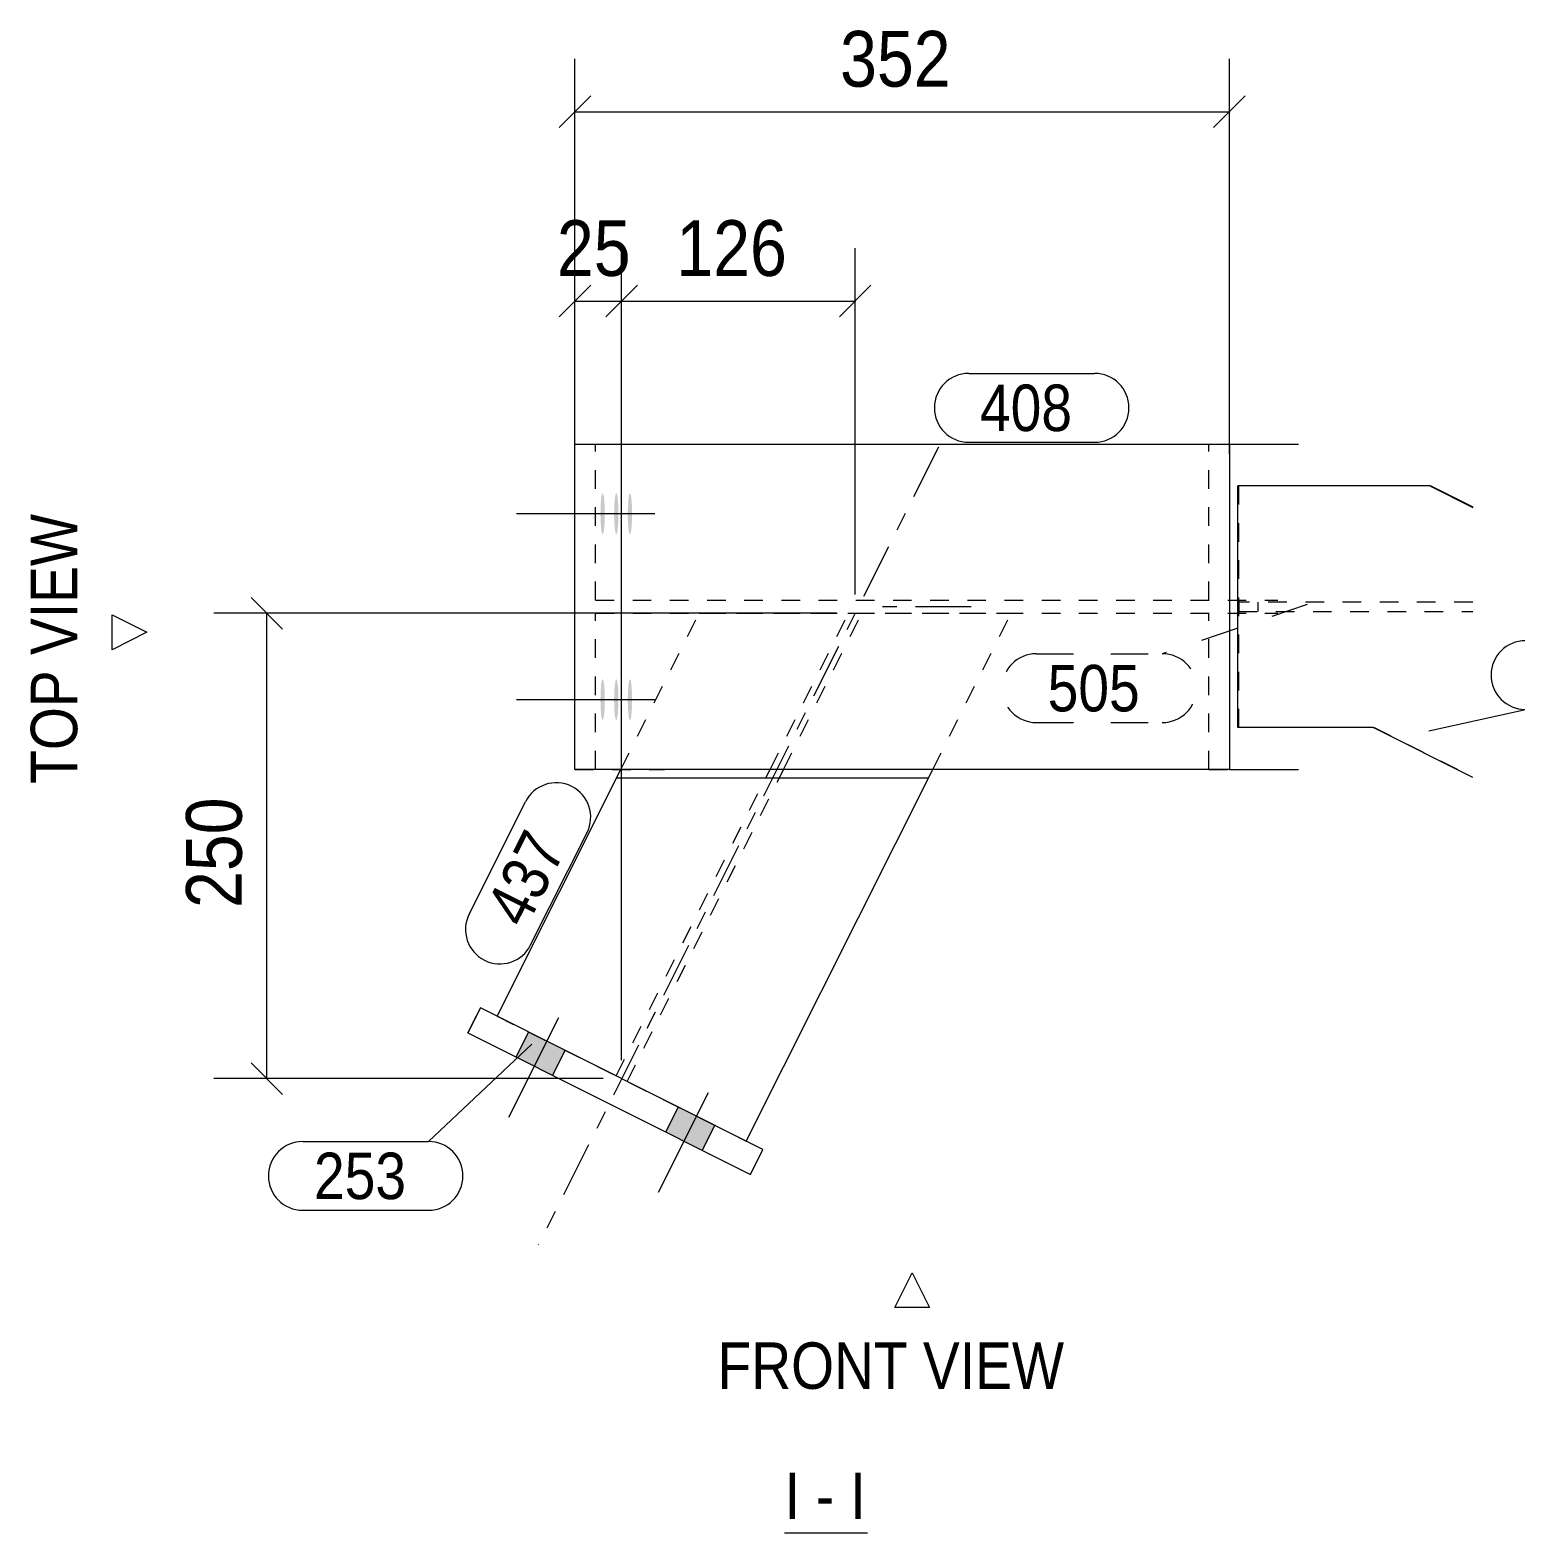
# Model space of a CAD drawing. Header units: millimetres. Extents: x 2 to 825, y 1 to 579.
# Drawn here: x 587.2 to 667.1, y 125.7 to 206.6 of the extents above; entities that cross this region are included whole.
import ezdxf

# ---------------------------------------------------------------- set-up
doc = ezdxf.new("R2010")
doc.units = ezdxf.units.MM
for name, pattern in [('XKITLINE00', [0]), ('XKITLINE01', [4, 1, -1, 1, -1]), ('XKITLINE02', [4, 2, -2]), ('XKITLINE03', [6, 3, -1, 1, -1])]:
    doc.linetypes.add(name, pattern=pattern)
for name, color, linetype, lineweight in [('Bolt', 3, 'Continuous', 0), ('Dimensions', 7, 'Continuous', 0), ('OtherObjectType', 7, 'Continuous', 0), ('Part', 2, 'Continuous', 0), ('PartMark', 7, 'Continuous', 0)]:
    doc.layers.add(name, color=color, linetype=linetype, lineweight=lineweight)
doc.styles.add('ARIAL', font='ARIAL.TTF')

# ---------------------------------------------------------------- blocks, each defined once
blk = doc.blocks.new('*A156')
at = {"layer": 'Bolt'}
for points in [[(617.908, 180.6), (617.908, 180.654), (617.909, 180.708), (617.91, 180.761), (617.911, 180.814), (617.913, 180.866), (617.914, 180.917), (617.916, 180.967), (617.919, 181.017), (617.921, 181.065), (617.924, 181.112), (617.927, 181.157), (617.93, 181.202), (617.934, 181.244), (617.937, 181.285), (617.941, 181.324), (617.945, 181.361), (617.95, 181.397), (617.954, 181.43), (617.959, 181.461), (617.964, 181.49), (617.969, 181.516), (617.974, 181.541), (617.979, 181.563), (617.984, 181.582), (617.989, 181.599), (617.995, 181.613), (618, 181.625), (618.006, 181.634), (618.012, 181.641), (618.017, 181.645), (618.023, 181.646), (618.029, 181.645), (618.034, 181.641), (618.04, 181.634), (618.045, 181.625), (618.051, 181.613), (618.056, 181.599), (618.062, 181.582), (618.067, 181.563), (618.072, 181.541), (618.077, 181.516), (618.082, 181.49), (618.087, 181.461), (618.092, 181.43), (618.096, 181.397), (618.1, 181.361), (618.105, 181.324), (618.108, 181.285), (618.112, 181.244), (618.116, 181.202), (618.119, 181.157), (618.122, 181.112), (618.125, 181.065), (618.127, 181.017), (618.13, 180.967), (618.132, 180.917), (618.133, 180.866), (618.135, 180.814), (618.136, 180.761), (618.137, 180.708), (618.138, 180.654), (618.138, 180.6), (618.138, 180.546), (618.138, 180.492), (618.138, 180.438), (618.137, 180.385), (618.136, 180.332), (618.135, 180.279), (618.133, 180.227), (618.132, 180.176), (618.13, 180.125), (618.127, 180.076), (618.125, 180.028), (618.122, 179.981), (618.119, 179.935), (618.116, 179.891), (618.112, 179.848), (618.108, 179.808), (618.105, 179.768), (618.1, 179.731), (618.096, 179.696), (618.092, 179.663), (618.087, 179.632), (618.082, 179.603), (618.077, 179.576), (618.072, 179.552), (618.067, 179.53), (618.062, 179.511), (618.056, 179.494), (618.051, 179.479), (618.045, 179.467), (618.04, 179.458), (618.034, 179.452), (618.029, 179.448), (618.023, 179.446), (618.017, 179.448), (618.012, 179.452), (618.006, 179.458), (618, 179.467), (617.995, 179.479), (617.989, 179.494), (617.984, 179.511), (617.979, 179.53), (617.974, 179.552), (617.969, 179.576), (617.964, 179.603), (617.959, 179.632), (617.954, 179.663), (617.95, 179.696), (617.945, 179.731), (617.941, 179.768), (617.937, 179.808), (617.934, 179.848), (617.93, 179.891), (617.927, 179.935), (617.924, 179.981), (617.921, 180.028), (617.919, 180.076), (617.916, 180.125), (617.914, 180.176), (617.913, 180.227), (617.911, 180.279), (617.91, 180.332), (617.909, 180.385), (617.908, 180.438), (617.908, 180.492), (617.908, 180.546)], [(618.642, 180.6), (618.642, 180.654), (618.643, 180.708), (618.644, 180.761), (618.645, 180.814), (618.647, 180.866), (618.649, 180.917), (618.651, 180.967), (618.653, 181.017), (618.655, 181.065), (618.658, 181.112), (618.661, 181.157), (618.665, 181.202), (618.668, 181.244), (618.672, 181.285), (618.676, 181.324), (618.68, 181.361), (618.684, 181.397), (618.688, 181.43), (618.693, 181.461), (618.698, 181.49), (618.703, 181.516), (618.708, 181.541), (618.713, 181.563), (618.718, 181.582), (618.724, 181.599), (618.729, 181.613), (618.735, 181.625), (618.74, 181.634), (618.746, 181.641), (618.752, 181.645), (618.757, 181.646), (618.763, 181.645), (618.769, 181.641), (618.774, 181.634), (618.78, 181.625), (618.785, 181.613), (618.791, 181.599), (618.796, 181.582), (618.801, 181.563), (618.807, 181.541), (618.812, 181.516), (618.817, 181.49), (618.821, 181.461), (618.826, 181.43), (618.83, 181.397), (618.835, 181.361), (618.839, 181.324), (618.843, 181.285), (618.846, 181.244), (618.85, 181.202), (618.853, 181.157), (618.856, 181.112), (618.859, 181.065), (618.862, 181.017), (618.864, 180.967), (618.866, 180.917), (618.868, 180.866), (618.869, 180.814), (618.87, 180.761), (618.871, 180.708), (618.872, 180.654), (618.872, 180.6), (618.873, 180.546), (618.872, 180.492), (618.872, 180.438), (618.871, 180.385), (618.87, 180.332), (618.869, 180.279), (618.868, 180.227), (618.866, 180.176), (618.864, 180.125), (618.862, 180.076), (618.859, 180.028), (618.856, 179.981), (618.853, 179.935), (618.85, 179.891), (618.846, 179.848), (618.843, 179.808), (618.839, 179.768), (618.835, 179.731), (618.83, 179.696), (618.826, 179.663), (618.821, 179.632), (618.817, 179.603), (618.812, 179.576), (618.807, 179.552), (618.801, 179.53), (618.796, 179.511), (618.791, 179.494), (618.785, 179.479), (618.78, 179.467), (618.774, 179.458), (618.769, 179.452), (618.763, 179.448), (618.757, 179.446), (618.752, 179.448), (618.746, 179.452), (618.74, 179.458), (618.735, 179.467), (618.729, 179.479), (618.724, 179.494), (618.718, 179.511), (618.713, 179.53), (618.708, 179.552), (618.703, 179.576), (618.698, 179.603), (618.693, 179.632), (618.688, 179.663), (618.684, 179.696), (618.68, 179.731), (618.676, 179.768), (618.672, 179.808), (618.668, 179.848), (618.665, 179.891), (618.661, 179.935), (618.658, 179.981), (618.655, 180.028), (618.653, 180.076), (618.651, 180.125), (618.649, 180.176), (618.647, 180.227), (618.645, 180.279), (618.644, 180.332), (618.643, 180.385), (618.642, 180.438), (618.642, 180.492), (618.642, 180.546)], [(619.376, 180.6), (619.377, 180.654), (619.377, 180.708), (619.378, 180.761), (619.38, 180.814), (619.381, 180.866), (619.383, 180.917), (619.385, 180.967), (619.387, 181.017), (619.39, 181.065), (619.393, 181.112), (619.396, 181.157), (619.399, 181.202), (619.402, 181.244), (619.406, 181.285), (619.41, 181.324), (619.414, 181.361), (619.418, 181.397), (619.423, 181.43), (619.427, 181.461), (619.432, 181.49), (619.437, 181.516), (619.442, 181.541), (619.447, 181.563), (619.453, 181.582), (619.458, 181.599), (619.463, 181.613), (619.469, 181.625), (619.475, 181.634), (619.48, 181.641), (619.486, 181.645), (619.491, 181.646), (619.497, 181.645), (619.503, 181.641), (619.508, 181.634), (619.514, 181.625), (619.52, 181.613), (619.525, 181.599), (619.53, 181.582), (619.536, 181.563), (619.541, 181.541), (619.546, 181.516), (619.551, 181.49), (619.556, 181.461), (619.56, 181.43), (619.565, 181.397), (619.569, 181.361), (619.573, 181.324), (619.577, 181.285), (619.581, 181.244), (619.584, 181.202), (619.587, 181.157), (619.59, 181.112), (619.593, 181.065), (619.596, 181.017), (619.598, 180.967), (619.6, 180.917), (619.602, 180.866), (619.603, 180.814), (619.605, 180.761), (619.606, 180.708), (619.606, 180.654), (619.607, 180.6), (619.607, 180.546), (619.607, 180.492), (619.606, 180.438), (619.606, 180.385), (619.605, 180.332), (619.603, 180.279), (619.602, 180.227), (619.6, 180.176), (619.598, 180.125), (619.596, 180.076), (619.593, 180.028), (619.59, 179.981), (619.587, 179.935), (619.584, 179.891), (619.581, 179.848), (619.577, 179.808), (619.573, 179.768), (619.569, 179.731), (619.565, 179.696), (619.56, 179.663), (619.556, 179.632), (619.551, 179.603), (619.546, 179.576), (619.541, 179.552), (619.536, 179.53), (619.53, 179.511), (619.525, 179.494), (619.52, 179.479), (619.514, 179.467), (619.508, 179.458), (619.503, 179.452), (619.497, 179.448), (619.491, 179.446), (619.486, 179.448), (619.48, 179.452), (619.475, 179.458), (619.469, 179.467), (619.463, 179.479), (619.458, 179.494), (619.453, 179.511), (619.447, 179.53), (619.442, 179.552), (619.437, 179.576), (619.432, 179.603), (619.427, 179.632), (619.423, 179.663), (619.418, 179.696), (619.414, 179.731), (619.41, 179.768), (619.406, 179.808), (619.402, 179.848), (619.399, 179.891), (619.396, 179.935), (619.393, 179.981), (619.39, 180.028), (619.387, 180.076), (619.385, 180.125), (619.383, 180.176), (619.381, 180.227), (619.38, 180.279), (619.378, 180.332), (619.377, 180.385), (619.377, 180.438), (619.376, 180.492), (619.376, 180.546)], [(617.908, 170.6), (617.908, 170.654), (617.909, 170.708), (617.91, 170.761), (617.911, 170.814), (617.913, 170.866), (617.914, 170.917), (617.916, 170.967), (617.919, 171.017), (617.921, 171.065), (617.924, 171.112), (617.927, 171.157), (617.93, 171.202), (617.934, 171.244), (617.937, 171.285), (617.941, 171.324), (617.945, 171.361), (617.95, 171.397), (617.954, 171.43), (617.959, 171.461), (617.964, 171.49), (617.969, 171.516), (617.974, 171.541), (617.979, 171.563), (617.984, 171.582), (617.989, 171.599), (617.995, 171.613), (618, 171.625), (618.006, 171.634), (618.012, 171.641), (618.017, 171.645), (618.023, 171.646), (618.029, 171.645), (618.034, 171.641), (618.04, 171.634), (618.045, 171.625), (618.051, 171.613), (618.056, 171.599), (618.062, 171.582), (618.067, 171.563), (618.072, 171.541), (618.077, 171.516), (618.082, 171.49), (618.087, 171.461), (618.092, 171.43), (618.096, 171.397), (618.1, 171.361), (618.105, 171.324), (618.108, 171.285), (618.112, 171.244), (618.116, 171.202), (618.119, 171.157), (618.122, 171.112), (618.125, 171.065), (618.127, 171.017), (618.13, 170.967), (618.132, 170.917), (618.133, 170.866), (618.135, 170.814), (618.136, 170.761), (618.137, 170.708), (618.138, 170.654), (618.138, 170.6), (618.138, 170.546), (618.138, 170.492), (618.138, 170.438), (618.137, 170.385), (618.136, 170.332), (618.135, 170.279), (618.133, 170.227), (618.132, 170.176), (618.13, 170.125), (618.127, 170.076), (618.125, 170.028), (618.122, 169.981), (618.119, 169.935), (618.116, 169.891), (618.112, 169.848), (618.108, 169.808), (618.105, 169.768), (618.1, 169.731), (618.096, 169.696), (618.092, 169.663), (618.087, 169.632), (618.082, 169.603), (618.077, 169.576), (618.072, 169.552), (618.067, 169.53), (618.062, 169.511), (618.056, 169.494), (618.051, 169.479), (618.045, 169.467), (618.04, 169.458), (618.034, 169.452), (618.029, 169.448), (618.023, 169.446), (618.017, 169.448), (618.012, 169.452), (618.006, 169.458), (618, 169.467), (617.995, 169.479), (617.989, 169.494), (617.984, 169.511), (617.979, 169.53), (617.974, 169.552), (617.969, 169.576), (617.964, 169.603), (617.959, 169.632), (617.954, 169.663), (617.95, 169.696), (617.945, 169.731), (617.941, 169.768), (617.937, 169.808), (617.934, 169.848), (617.93, 169.891), (617.927, 169.935), (617.924, 169.981), (617.921, 170.028), (617.919, 170.076), (617.916, 170.125), (617.914, 170.176), (617.913, 170.227), (617.911, 170.279), (617.91, 170.332), (617.909, 170.385), (617.908, 170.438), (617.908, 170.492), (617.908, 170.546)], [(618.642, 170.6), (618.642, 170.654), (618.643, 170.708), (618.644, 170.761), (618.645, 170.814), (618.647, 170.866), (618.649, 170.917), (618.651, 170.967), (618.653, 171.017), (618.655, 171.065), (618.658, 171.112), (618.661, 171.157), (618.665, 171.202), (618.668, 171.244), (618.672, 171.285), (618.676, 171.324), (618.68, 171.361), (618.684, 171.397), (618.688, 171.43), (618.693, 171.461), (618.698, 171.49), (618.703, 171.516), (618.708, 171.541), (618.713, 171.563), (618.718, 171.582), (618.724, 171.599), (618.729, 171.613), (618.735, 171.625), (618.74, 171.634), (618.746, 171.641), (618.752, 171.645), (618.757, 171.646), (618.763, 171.645), (618.769, 171.641), (618.774, 171.634), (618.78, 171.625), (618.785, 171.613), (618.791, 171.599), (618.796, 171.582), (618.801, 171.563), (618.807, 171.541), (618.812, 171.516), (618.817, 171.49), (618.821, 171.461), (618.826, 171.43), (618.83, 171.397), (618.835, 171.361), (618.839, 171.324), (618.843, 171.285), (618.846, 171.244), (618.85, 171.202), (618.853, 171.157), (618.856, 171.112), (618.859, 171.065), (618.862, 171.017), (618.864, 170.967), (618.866, 170.917), (618.868, 170.866), (618.869, 170.814), (618.87, 170.761), (618.871, 170.708), (618.872, 170.654), (618.872, 170.6), (618.873, 170.546), (618.872, 170.492), (618.872, 170.438), (618.871, 170.385), (618.87, 170.332), (618.869, 170.279), (618.868, 170.227), (618.866, 170.176), (618.864, 170.125), (618.862, 170.076), (618.859, 170.028), (618.856, 169.981), (618.853, 169.935), (618.85, 169.891), (618.846, 169.848), (618.843, 169.808), (618.839, 169.768), (618.835, 169.731), (618.83, 169.696), (618.826, 169.663), (618.821, 169.632), (618.817, 169.603), (618.812, 169.576), (618.807, 169.552), (618.801, 169.53), (618.796, 169.511), (618.791, 169.494), (618.785, 169.479), (618.78, 169.467), (618.774, 169.458), (618.769, 169.452), (618.763, 169.448), (618.757, 169.446), (618.752, 169.448), (618.746, 169.452), (618.74, 169.458), (618.735, 169.467), (618.729, 169.479), (618.724, 169.494), (618.718, 169.511), (618.713, 169.53), (618.708, 169.552), (618.703, 169.576), (618.698, 169.603), (618.693, 169.632), (618.688, 169.663), (618.684, 169.696), (618.68, 169.731), (618.676, 169.768), (618.672, 169.808), (618.668, 169.848), (618.665, 169.891), (618.661, 169.935), (618.658, 169.981), (618.655, 170.028), (618.653, 170.076), (618.651, 170.125), (618.649, 170.176), (618.647, 170.227), (618.645, 170.279), (618.644, 170.332), (618.643, 170.385), (618.642, 170.438), (618.642, 170.492), (618.642, 170.546)], [(619.376, 170.6), (619.377, 170.654), (619.377, 170.708), (619.378, 170.761), (619.38, 170.814), (619.381, 170.866), (619.383, 170.917), (619.385, 170.967), (619.387, 171.017), (619.39, 171.065), (619.393, 171.112), (619.396, 171.157), (619.399, 171.202), (619.402, 171.244), (619.406, 171.285), (619.41, 171.324), (619.414, 171.361), (619.418, 171.397), (619.423, 171.43), (619.427, 171.461), (619.432, 171.49), (619.437, 171.516), (619.442, 171.541), (619.447, 171.563), (619.453, 171.582), (619.458, 171.599), (619.463, 171.613), (619.469, 171.625), (619.475, 171.634), (619.48, 171.641), (619.486, 171.645), (619.491, 171.646), (619.497, 171.645), (619.503, 171.641), (619.508, 171.634), (619.514, 171.625), (619.52, 171.613), (619.525, 171.599), (619.53, 171.582), (619.536, 171.563), (619.541, 171.541), (619.546, 171.516), (619.551, 171.49), (619.556, 171.461), (619.56, 171.43), (619.565, 171.397), (619.569, 171.361), (619.573, 171.324), (619.577, 171.285), (619.581, 171.244), (619.584, 171.202), (619.587, 171.157), (619.59, 171.112), (619.593, 171.065), (619.596, 171.017), (619.598, 170.967), (619.6, 170.917), (619.602, 170.866), (619.603, 170.814), (619.605, 170.761), (619.606, 170.708), (619.606, 170.654), (619.607, 170.6), (619.607, 170.546), (619.607, 170.492), (619.606, 170.438), (619.606, 170.385), (619.605, 170.332), (619.603, 170.279), (619.602, 170.227), (619.6, 170.176), (619.598, 170.125), (619.596, 170.076), (619.593, 170.028), (619.59, 169.981), (619.587, 169.935), (619.584, 169.891), (619.581, 169.848), (619.577, 169.808), (619.573, 169.768), (619.569, 169.731), (619.565, 169.696), (619.56, 169.663), (619.556, 169.632), (619.551, 169.603), (619.546, 169.576), (619.541, 169.552), (619.536, 169.53), (619.53, 169.511), (619.525, 169.494), (619.52, 169.479), (619.514, 169.467), (619.508, 169.458), (619.503, 169.452), (619.497, 169.448), (619.491, 169.446), (619.486, 169.448), (619.48, 169.452), (619.475, 169.458), (619.469, 169.467), (619.463, 169.479), (619.458, 169.494), (619.453, 169.511), (619.447, 169.53), (619.442, 169.552), (619.437, 169.576), (619.432, 169.603), (619.427, 169.632), (619.423, 169.663), (619.418, 169.696), (619.414, 169.731), (619.41, 169.768), (619.406, 169.808), (619.402, 169.848), (619.399, 169.891), (619.396, 169.935), (619.393, 169.981), (619.39, 170.028), (619.387, 170.076), (619.385, 170.125), (619.383, 170.176), (619.381, 170.227), (619.38, 170.279), (619.378, 170.332), (619.377, 170.385), (619.377, 170.438), (619.376, 170.492), (619.376, 170.546)]]:
    blk.add_hatch(color=3, dxfattribs=at).paths.add_polyline_path(points, flags=17)
at = {"layer": 'Bolt', "color": 3, "linetype": 'XKITLINE00', "lineweight": 0}
for p, q in [((619.365, 180.546), (613.399, 180.546)), ((620.1, 180.546), (614.133, 180.546)), ((620.834, 180.546), (614.867, 180.546)), ((619.365, 170.546), (613.399, 170.546)), ((620.1, 170.546), (614.133, 170.546)), ((620.834, 170.546), (614.867, 170.546))]:
    blk.add_line(p, q, dxfattribs=at)
blk = doc.blocks.new('*A157')
at = {"layer": 'Bolt'}
for points in [[(613.368, 151.331), (614.041, 152.672), (616.007, 151.685), (615.335, 150.345)], [(613.368, 151.331), (614.041, 152.672), (616.007, 151.685), (615.335, 150.345)], [(613.368, 151.331), (614.041, 152.672), (616.007, 151.685), (615.334, 150.345)], [(621.413, 147.296), (622.085, 148.637), (624.052, 147.65), (623.379, 146.309)], [(621.413, 147.296), (622.085, 148.637), (624.052, 147.65), (623.379, 146.309)], [(621.413, 147.296), (622.085, 148.637), (624.052, 147.65), (623.379, 146.309)]]:
    blk.add_hatch(color=3, dxfattribs=at).paths.add_polyline_path(points, flags=17)
at = {"layer": 'Bolt', "color": 3, "linetype": 'XKITLINE00', "lineweight": 0}
for p, q in [((615.652, 153.43), (612.961, 148.067)), ((615.652, 153.43), (612.961, 148.067)), ((615.651, 153.43), (612.961, 148.067)), ((614.041, 152.672), (613.368, 151.331)), ((614.041, 152.672), (613.368, 151.331)), ((614.041, 152.672), (613.368, 151.331)), ((616.007, 151.685), (615.334, 150.345)), ((616.007, 151.685), (615.335, 150.345)), ((616.007, 151.685), (615.335, 150.345)), ((623.696, 149.395), (621.006, 144.032)), ((623.696, 149.395), (621.006, 144.032)), ((623.696, 149.395), (621.006, 144.032)), ((622.085, 148.637), (621.413, 147.296)), ((622.085, 148.637), (621.413, 147.296)), ((622.085, 148.637), (621.413, 147.296)), ((624.052, 147.65), (623.379, 146.309)), ((624.052, 147.65), (623.379, 146.309)), ((624.052, 147.65), (623.379, 146.309))]:
    blk.add_line(p, q, dxfattribs=at)
blk = doc.blocks.new('*A158')
at = {"layer": 'Part', "color": 7, "linetype": 'XKITLINE01', "lineweight": 0}
for p, q in [((616.534, 184.296), (621.354, 184.296)), ((616.534, 166.796), (616.534, 184.296)), ((617.64, 175.896), (617.64, 184.296)), ((650.622, 184.296), (651.729, 184.296)), ((650.622, 175.896), (650.622, 184.296)), ((651.729, 184.296), (651.729, 166.796)), ((617.64, 175.896), (654.336, 175.896)), ((617.64, 175.196), (654.336, 175.196)), ((617.64, 166.796), (617.64, 175.196)), ((650.622, 166.796), (650.622, 175.196)), ((616.534, 166.796), (621.354, 166.796)), ((650.622, 166.796), (651.729, 166.796))]:
    blk.add_line(p, q, dxfattribs=at)
at = {"layer": 'Part', "color": 2, "linetype": 'XKITLINE00', "lineweight": 0}
for p, q in [((651.729, 184.296), (655.442, 184.296)), ((651.729, 166.796), (655.442, 166.796))]:
    blk.add_line(p, q, dxfattribs=at)
at = {"layer": 'Part', "color": 7, "linetype": 'XKITLINE03', "lineweight": 0}
blk.add_line((637.845, 175.546), (633.082, 175.546), dxfattribs=at)
blk = doc.blocks.new('*A159')
at = {"layer": 'Part', "color": 2, "linetype": 'XKITLINE00', "lineweight": 0}
for p, q in [((611.449, 153.972), (610.776, 152.631)), ((611.449, 153.972), (611.449, 153.972)), ((626.644, 146.35), (611.449, 153.972)), ((610.776, 152.631), (610.776, 152.631)), ((610.776, 152.631), (625.972, 145.009)), ((625.972, 145.009), (626.644, 146.35)), ((626.644, 146.35), (626.644, 146.35)), ((625.972, 145.009), (625.972, 145.009))]:
    blk.add_line(p, q, dxfattribs=at)
at = {"layer": 'Part', "color": 7, "linetype": 'XKITLINE01', "lineweight": 0}
for p, q in [((610.776, 152.631), (611.449, 153.972)), ((625.972, 145.009), (626.644, 146.35))]:
    blk.add_line(p, q, dxfattribs=at)
blk = doc.blocks.new('*A160')
at = {"layer": 'Part', "color": 7, "linetype": 'XKITLINE03', "lineweight": 0}
blk.add_line((636.088, 184.135), (614.563, 141.222), dxfattribs=at)
at = {"layer": 'Part', "color": 7, "linetype": 'XKITLINE01', "lineweight": 0}
for p, q in [((619, 166.796), (623.214, 175.196)), ((623.214, 175.196), (639.995, 175.196)), ((627.027, 166.796), (631.241, 175.196)), ((627.754, 166.796), (631.968, 175.196)), ((635.782, 166.796), (639.995, 175.196)), ((618.756, 150.307), (626.803, 166.349)), ((619.337, 150.015), (627.53, 166.349)), ((612.343, 153.524), (625.75, 146.798))]:
    blk.add_line(p, q, dxfattribs=at)
at = {"layer": 'Part', "color": 2, "linetype": 'XKITLINE00', "lineweight": 0}
for p, q in [((612.343, 153.524), (619, 166.796)), ((625.75, 146.798), (635.782, 166.796)), ((626.803, 166.349), (627.027, 166.796)), ((627.53, 166.349), (627.754, 166.796)), ((618.776, 166.349), (635.557, 166.349))]:
    blk.add_line(p, q, dxfattribs=at)
blk = doc.blocks.new('*A161')
at = {"layer": 'Part', "color": 2, "linetype": 'XKITLINE00', "lineweight": 0}
for p, q in [((616.534, 184.296), (651.729, 184.296)), ((616.534, 166.796), (616.534, 184.296)), ((651.729, 184.296), (651.729, 166.796)), ((651.729, 166.796), (616.534, 166.796))]:
    blk.add_line(p, q, dxfattribs=at)
blk = doc.blocks.new('*A162')
at = {"layer": 'Part', "color": 7, "linetype": 'XKITLINE01', "lineweight": 0}
for p, q in [((664.821, 175.796), (652.231, 175.796)), ((652.231, 175.796), (652.231, 175.296)), ((653.28, 175.296), (653.28, 175.796)), ((652.231, 175.296), (664.821, 175.296))]:
    blk.add_line(p, q, dxfattribs=at)
blk = doc.blocks.new('*A163')
at = {"layer": 'Part', "color": 2, "linetype": 'XKITLINE00', "lineweight": 0}
for p, q in [((652.178, 169.046), (652.178, 182.046)), ((662.508, 182.046), (652.178, 182.046)), ((662.508, 182.046), (664.821, 180.885)), ((662.508, 182.046), (662.561, 182.046)), ((662.561, 182.046), (664.821, 180.912)), ((659.461, 169.046), (652.178, 169.046)), ((659.461, 169.046), (659.514, 169.046)), ((659.461, 169.046), (659.514, 169.046)), ((664.821, 166.356), (659.461, 169.046))]:
    blk.add_line(p, q, dxfattribs=at)
at = {"layer": 'Part', "color": 7, "linetype": 'XKITLINE01', "lineweight": 0}
for p, q in [((652.231, 169.046), (652.231, 182.046)), ((659.514, 169.046), (664.821, 166.382))]:
    blk.add_line(p, q, dxfattribs=at)
blk = doc.blocks.new('*A375')
at = {"layer": 'Dimensions', "color": 7, "linetype": 'XKITLINE00', "lineweight": 0}
for p, q in [((616.534, 185.296), (616.534, 194.84)), ((619.046, 151.161), (619.046, 194.84)), ((617.383, 192.839), (615.686, 191.142)), ((619.895, 192.839), (618.198, 191.142)), ((616.534, 191.99), (619.046, 191.99))]:
    blk.add_line(p, q, dxfattribs=at)
at = {"layer": 'Dimensions', "color": 3}
for p in [(616.534, 191.99), (619.046, 191.99)]:
    blk.add_point(p, dxfattribs=at)
at = {"layer": 'Dimensions', "color": 3, "style": 'ARIAL', "width": 0.85}
blk.add_text('25', height=3, dxfattribs=at).set_placement((615.565, 193.34))
blk = doc.blocks.new('*A376')
at = {"layer": 'Dimensions', "color": 7, "linetype": 'XKITLINE00', "lineweight": 0}
for p, q in [((619.046, 151.161), (619.046, 194.84)), ((631.604, 176.196), (631.604, 194.84)), ((619.895, 192.839), (618.198, 191.142)), ((632.453, 192.839), (630.756, 191.142)), ((619.046, 191.99), (631.604, 191.99))]:
    blk.add_line(p, q, dxfattribs=at)
at = {"layer": 'Dimensions', "color": 3}
for p in [(619.046, 191.99), (631.604, 191.99)]:
    blk.add_point(p, dxfattribs=at)
at = {"layer": 'Dimensions', "color": 3, "style": 'ARIAL', "width": 0.85}
blk.add_text('126', height=3, dxfattribs=at).set_placement((621.988, 193.34))
blk = doc.blocks.new('*A377')
at = {"layer": 'Dimensions', "color": 7, "linetype": 'XKITLINE00', "lineweight": 0}
for p, q in [((616.534, 178.949), (616.534, 205.023)), ((651.729, 183.749), (651.729, 205.023)), ((617.383, 203.021), (615.686, 201.324)), ((652.577, 203.021), (650.88, 201.324)), ((616.534, 202.173), (651.729, 202.173))]:
    blk.add_line(p, q, dxfattribs=at)
at = {"layer": 'Dimensions', "color": 3}
for p in [(616.534, 202.173), (651.729, 202.173)]:
    blk.add_point(p, dxfattribs=at)
at = {"layer": 'Dimensions', "color": 3, "style": 'ARIAL', "width": 0.85}
blk.add_text('352', height=3, dxfattribs=at).set_placement((630.794, 203.523))
blk = doc.blocks.new('*A378')
at = {"layer": 'Dimensions', "color": 7, "linetype": 'XKITLINE00', "lineweight": 0}
for p, q in [((599.117, 176.045), (600.814, 174.348)), ((630.604, 175.196), (597.116, 175.196)), ((599.966, 150.161), (599.966, 175.196)), ((599.117, 151.009), (600.814, 149.312)), ((618.046, 150.161), (597.116, 150.161))]:
    blk.add_line(p, q, dxfattribs=at)
at = {"layer": 'Dimensions', "color": 3}
for p in [(599.966, 175.196), (599.966, 150.161)]:
    blk.add_point(p, dxfattribs=at)
at = {"layer": 'Dimensions', "color": 3, "style": 'ARIAL', "width": 0.85}
blk.add_text('250', height=3, rotation=90.00021, dxfattribs=at).set_placement((598.616, 159.341))
blk = doc.blocks.new('*A379')
at = {"layer": 'PartMark', "color": 7, "linetype": 'XKITLINE00', "lineweight": 0}
for p, q in [((614.213, 152.019), (608.661, 146.779)), ((601.898, 146.779), (608.661, 146.779)), ((601.898, 143.079), (608.661, 143.079))]:
    blk.add_line(p, q, dxfattribs=at)
for centre, start, end in [((601.898, 144.929), 90, 270), ((608.661, 144.929), 270, 90)]:
    blk.add_arc(centre, 1.85, start, end, dxfattribs=at)
at = {"layer": 'PartMark', "color": 3, "style": 'ARIAL', "width": 0.85}
blk.add_text('253', height=2.5, dxfattribs=at).set_placement((602.498, 143.679))
blk = doc.blocks.new('*A380')
at = {"layer": 'PartMark', "color": 7, "linetype": 'XKITLINE00', "lineweight": 0}
for p, q in [((610.844, 159.012), (613.876, 165.057)), ((614.151, 157.353), (617.184, 163.398))]:
    blk.add_line(p, q, dxfattribs=at)
for centre, start, end in [((615.53, 164.227), 333.36149, 153.36149), ((612.498, 158.182), 153.36149, 333.36149)]:
    blk.add_arc(centre, 1.85, start, end, dxfattribs=at)
at = {"layer": 'PartMark', "color": 3, "style": 'ARIAL', "width": 0.85}
blk.add_text('437', height=2.5, rotation=63.3634, dxfattribs=at).set_placement((613.884, 158.158))
blk = doc.blocks.new('*A381')
at = {"layer": 'PartMark', "color": 7, "linetype": 'XKITLINE00', "lineweight": 0}
for p, q in [((637.716, 188.096), (644.479, 188.096)), ((637.716, 184.396), (644.479, 184.396))]:
    blk.add_line(p, q, dxfattribs=at)
for centre, start, end in [((637.716, 186.246), 90, 270), ((644.479, 186.246), 270, 90)]:
    blk.add_arc(centre, 1.85, start, end, dxfattribs=at)
at = {"layer": 'PartMark', "color": 3, "style": 'ARIAL', "width": 0.85}
blk.add_text('408', height=2.5, dxfattribs=at).set_placement((638.316, 184.996))
blk = doc.blocks.new('*A382')
at = {"layer": 'PartMark', "color": 7, "linetype": 'XKITLINE02', "lineweight": 0}
for p, q in [((655.913, 175.667), (648.119, 173.017)), ((641.356, 173.017), (648.119, 173.017)), ((641.356, 169.317), (648.119, 169.317))]:
    blk.add_line(p, q, dxfattribs=at)
for centre, start, end in [((641.356, 171.167), 90, 270), ((648.119, 171.167), 270, 90)]:
    blk.add_arc(centre, 1.85, start, end, dxfattribs=at)
at = {"layer": 'PartMark', "color": 3, "style": 'ARIAL', "width": 0.85}
blk.add_text('505', height=2.5, dxfattribs=at).set_placement((641.956, 169.917))
blk = doc.blocks.new('*A383')
at = {"layer": 'PartMark', "color": 7, "linetype": 'XKITLINE00', "lineweight": 0}
for p, q in [((667.657, 173.72), (674.42, 173.72)), ((662.461, 168.87), (667.657, 170.02)), ((667.657, 170.02), (674.42, 170.02))]:
    blk.add_line(p, q, dxfattribs=at)
for centre, start, end in [((667.657, 171.87), 90, 270), ((674.42, 171.87), 270, 90)]:
    blk.add_arc(centre, 1.85, start, end, dxfattribs=at)
at = {"layer": 'PartMark', "color": 3, "style": 'ARIAL', "width": 0.85}
blk.add_text('478', height=2.5, dxfattribs=at).set_placement((668.257, 170.62))
blk = doc.blocks.new('*A384')
at = {"layer": 'OtherObjectType', "color": 7, "linetype": 'XKITLINE00', "lineweight": 0}
for p, q in [((591.641, 173.235), (591.641, 175.11)), ((591.641, 175.11), (593.516, 174.173)), ((593.516, 174.173), (591.641, 173.235)), ((593.516, 174.173), (593.516, 174.173)), ((633.73, 137.847), (634.668, 139.722)), ((634.668, 139.722), (635.605, 137.847)), ((634.668, 139.722), (634.668, 139.722)), ((635.605, 137.847), (633.73, 137.847)), ((627.811, 125.722), (632.274, 125.722))]:
    blk.add_line(p, q, dxfattribs=at)
at = {"layer": 'OtherObjectType', "color": 7, "style": 'ARIAL', "width": 0.85}
blk.add_text('TOP VIEW', height=2.5, rotation=90, dxfattribs=at).set_placement((589.766, 166.022))
for s, p in [('FRONT VIEW', (624.204, 133.472)), ('I', (627.811, 126.472)), ('I', (631.347, 126.472)), ('-', (629.488, 126.472))]:
    blk.add_text(s, height=2.5, dxfattribs=at).set_placement(p)

msp = doc.modelspace()

# ---------------------------------------------------------------- block references
at = {"lineweight": 0}
for name in ['*A377', '*A375', '*A376', '*A381', '*A160', '*A158', '*A161', '*A163', '*A156', '*A378', '*A382', '*A162', '*A383', '*A380', '*A159', '*A157', '*A379']:
    msp.add_blockref(name, (0, 0), dxfattribs=at)
at = {"layer": 'OtherObjectType', "lineweight": 0}
msp.add_blockref('*A384', (0, 0), dxfattribs=at)

doc.saveas('drawing.dxf')
